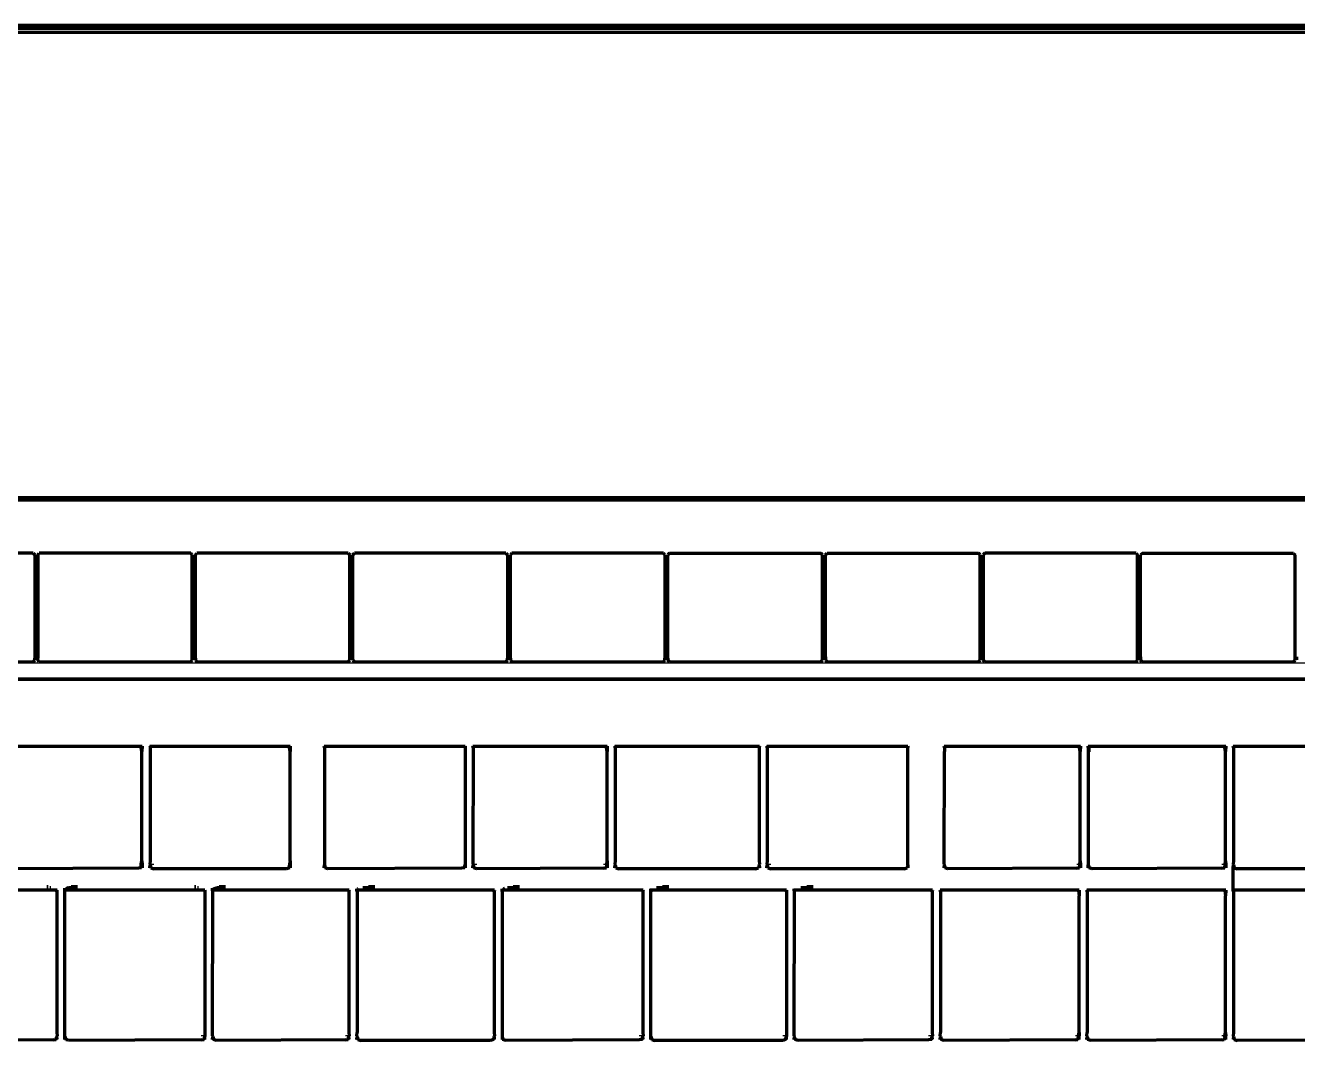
# Model space of a CAD drawing. Header units: millimetres. Extents: x 4307 to 31003, y 2809 to 20009.
# Drawn here: x 13743.6 to 13857.6, y 8753.2 to 8844.1 of the extents above; entities that cross this region are included whole.
import ezdxf

# ---------------------------------------------------------------- set-up
doc = ezdxf.new("R2010")
doc.units = ezdxf.units.MM
doc.layers.add('ProfileEdges', color=7, linetype='Continuous')

msp = doc.modelspace()

# ---------------------------------------------------------------- linework, layer by layer
for p, q in [((13918.2, 8786.99), (13716.43, 8786.99)), ((13716.43, 8785.66), (13918.2, 8785.66)), ((13753.68, 8768.61), (13741.66, 8768.64)), ((13753.94, 8768.98), (13754.02, 8768.98)), ((13754.02, 8768.65), (13753.94, 8768.64)), ((13754.71, 8768.98), (13755.05, 8768.98)), ((13754.79, 8768.64), (13754.71, 8768.65)), ((13767.21, 8768.64), (13754.79, 8768.64)), ((13767.29, 8768.65), (13767.21, 8768.64)), ((13767.22, 8768.98), (13767.29, 8768.98)), ((13770.41, 8768.64), (13770.33, 8768.65)), ((13782.63, 8768.61), (13770.41, 8768.64)), ((13782.89, 8768.98), (13782.97, 8768.98)), ((13782.97, 8768.65), (13782.89, 8768.64)), ((13783.66, 8768.98), (13784, 8768.98)), ((13783.74, 8768.64), (13783.66, 8768.65)), ((13795.36, 8768.61), (13783.74, 8768.64)), ((13795.36, 8768.98), (13795.65, 8768.98)), ((13795.7, 8768.65), (13795.62, 8768.64)), ((13795.65, 8768.98), (13795.7, 8768.98)), ((13796.39, 8768.98), (13796.48, 8768.98)), ((13796.47, 8768.64), (13796.39, 8768.65)), ((13809.24, 8768.64), (13796.47, 8768.64)), ((13809.33, 8768.65), (13809.24, 8768.64)), ((13810.01, 8768.98), (13810.36, 8768.98)), ((13810.1, 8768.64), (13810.01, 8768.65)), ((13822.56, 8768.64), (13810.1, 8768.64)), ((13822.64, 8768.65), (13822.56, 8768.64)), ((13825.89, 8768.98), (13825.97, 8768.98)), ((13825.97, 8768.64), (13825.89, 8768.65)), ((13837.77, 8768.61), (13825.97, 8768.64)), ((13837.77, 8768.98), (13838.06, 8768.98)), ((13838.11, 8768.65), (13838.02, 8768.64)), ((13838.06, 8768.98), (13838.11, 8768.98)), ((13838.79, 8768.98), (13838.88, 8768.98)), ((13838.88, 8768.64), (13838.79, 8768.65)), ((13850.78, 8768.61), (13838.88, 8768.64)), ((13850.78, 8768.98), (13851.07, 8768.98)), ((13851.12, 8768.65), (13851.03, 8768.64)), ((13851.07, 8768.98), (13851.12, 8768.98)), ((13851.8, 8768.98), (13851.89, 8768.98)), ((13851.8, 8768.65), (13851.89, 8768.64)), ((13851.89, 8768.64), (13863.79, 8768.64)), ((13746.05, 8753.25), (13746.31, 8753.25)), ((13746.4, 8753.58), (13746.31, 8753.58)), ((13746.31, 8753.25), (13746.4, 8753.25)), ((13747.08, 8753.25), (13747.17, 8753.25)), ((13759.64, 8753.58), (13759.3, 8753.58)), ((13759.3, 8753.25), (13759.56, 8753.25)), ((13759.56, 8753.25), (13759.64, 8753.25)), ((13760.33, 8753.25), (13760.41, 8753.25)), ((13760.41, 8753.25), (13760.67, 8753.25)), ((13772.58, 8753.58), (13772.23, 8753.58)), ((13772.23, 8753.25), (13772.49, 8753.25)), ((13772.49, 8753.25), (13772.58, 8753.25)), ((13773.35, 8753.58), (13773.26, 8753.58)), ((13773.26, 8753.25), (13773.35, 8753.25)), ((13773.35, 8753.25), (13773.6, 8753.25)), ((13785.24, 8753.25), (13785.5, 8753.25)), ((13785.58, 8753.58), (13785.5, 8753.58)), ((13785.5, 8753.25), (13785.58, 8753.25)), ((13786.27, 8753.25), (13786.35, 8753.25)), ((13786.35, 8753.25), (13786.61, 8753.25)), ((13798.91, 8753.58), (13798.56, 8753.58)), ((13798.56, 8753.25), (13798.82, 8753.25)), ((13798.82, 8753.25), (13798.91, 8753.25)), ((13799.68, 8753.58), (13799.59, 8753.58)), ((13799.59, 8753.25), (13799.68, 8753.25)), ((13799.68, 8753.25), (13799.93, 8753.25)), ((13811.77, 8753.58), (13811.43, 8753.58)), ((13811.43, 8753.25), (13811.68, 8753.25)), ((13811.68, 8753.25), (13811.77, 8753.25)), ((13812.54, 8753.58), (13812.45, 8753.58)), ((13812.45, 8753.25), (13812.54, 8753.25)), ((13812.54, 8753.25), (13812.8, 8753.25)), ((13824.84, 8753.58), (13824.5, 8753.58)), ((13824.5, 8753.25), (13824.76, 8753.25)), ((13824.76, 8753.25), (13824.84, 8753.25)), ((13825.61, 8753.58), (13825.53, 8753.58)), ((13825.53, 8753.25), (13825.61, 8753.25)), ((13825.61, 8753.25), (13825.87, 8753.25)), ((13837.93, 8753.58), (13837.66, 8753.58)), ((13837.66, 8753.25), (13837.81, 8753.25)), ((13837.87, 8753.26), (13838, 8753.25)), ((13838, 8753.58), (13837.93, 8753.58)), ((13838.69, 8753.25), (13838.77, 8753.25)), ((13838.77, 8753.25), (13839.03, 8753.25)), ((13851.05, 8753.58), (13850.78, 8753.58)), ((13850.78, 8753.25), (13850.93, 8753.25)), ((13850.99, 8753.26), (13851.12, 8753.25)), ((13851.12, 8753.58), (13851.05, 8753.58)), ((13851.89, 8753.58), (13851.8, 8753.58)), ((13851.8, 8753.25), (13851.89, 8753.25)), ((13851.89, 8753.25), (13852.15, 8753.25))]:
    msp.add_line(p, q)
at = {"layer": 'ProfileEdges', "lineweight": 211}
for p, q in [((14138.46, 8844.14), (13671.7, 8844.13)), ((14156.81, 8843.51), (13671.77, 8843.51)), ((13690.14, 8843.91), (14138.44, 8843.91)), ((13684.2, 8801.63), (13983.4, 8801.64)), ((13983.25, 8801.81), (13684.37, 8801.81)), ((13744.25, 8796.84), (13730.68, 8796.84)), ((13744.25, 8796.84), (13744.39, 8796.7)), ((13744.39, 8796.7), (13744.39, 8787.42)), ((13744.67, 8796.7), (13744.8, 8796.84)), ((13744.67, 8796.7), (13744.67, 8787.42)), ((13758.37, 8796.84), (13744.8, 8796.84)), ((13758.51, 8796.7), (13758.37, 8796.84)), ((13758.51, 8787.42), (13758.51, 8796.7)), ((13758.79, 8796.7), (13758.92, 8796.84)), ((13758.79, 8787.42), (13758.79, 8796.7)), ((13772.49, 8796.84), (13758.92, 8796.84)), ((13772.49, 8796.84), (13772.63, 8796.7)), ((13772.63, 8787.42), (13772.63, 8796.7)), ((13772.9, 8796.7), (13773.04, 8796.84)), ((13772.9, 8787.42), (13772.9, 8796.7)), ((13786.61, 8796.84), (13773.04, 8796.84)), ((13786.61, 8796.84), (13786.75, 8796.7)), ((13786.75, 8796.7), (13786.75, 8787.42)), ((13787.16, 8796.84), (13787.02, 8796.7)), ((13787.02, 8787.42), (13787.02, 8796.7)), ((13800.73, 8796.84), (13787.16, 8796.84)), ((13800.87, 8796.7), (13800.73, 8796.84)), ((13800.87, 8796.7), (13800.87, 8787.42)), ((13801.28, 8796.84), (13801.14, 8796.7)), ((13801.14, 8787.42), (13801.14, 8796.7)), ((13801.28, 8796.84), (13814.85, 8796.84)), ((13814.99, 8796.7), (13814.85, 8796.84)), ((13814.99, 8787.42), (13814.99, 8796.7)), ((13815.26, 8796.7), (13815.4, 8796.84)), ((13815.26, 8787.42), (13815.26, 8796.7)), ((13815.4, 8796.84), (13828.97, 8796.84)), ((13829.11, 8796.7), (13828.97, 8796.84)), ((13829.11, 8787.42), (13829.11, 8796.7)), ((13829.52, 8796.84), (13829.38, 8796.7)), ((13829.38, 8796.7), (13829.38, 8787.42)), ((13843.09, 8796.84), (13829.52, 8796.84)), ((13843.09, 8796.84), (13843.23, 8796.7)), ((13843.23, 8787.42), (13843.23, 8796.7)), ((13843.64, 8796.82), (13843.5, 8796.7)), ((13843.5, 8787.42), (13843.5, 8796.7)), ((13857.21, 8796.82), (13843.64, 8796.82)), ((13857.21, 8796.82), (13857.35, 8796.7)), ((13857.35, 8787.42), (13857.35, 8796.7)), ((13744.39, 8787.42), (13744.67, 8787.42)), ((13744.39, 8787.24), (13744.39, 8787.42)), ((13744.67, 8787.42), (13744.8, 8787.42)), ((13744.67, 8787.24), (13744.67, 8787.42)), ((13758.51, 8787.42), (13758.79, 8787.42)), ((13758.51, 8787.24), (13758.51, 8787.42)), ((13758.79, 8787.42), (13758.79, 8787.24)), ((13772.49, 8787.42), (13772.63, 8787.42)), ((13772.63, 8787.42), (13772.9, 8787.42)), ((13772.63, 8787.24), (13772.63, 8787.42)), ((13772.9, 8787.24), (13772.9, 8787.42)), ((13786.75, 8787.42), (13787.02, 8787.42)), ((13786.75, 8787.24), (13786.75, 8787.42)), ((13787.02, 8787.42), (13787.16, 8787.42)), ((13787.02, 8787.42), (13787.02, 8787.24)), ((13800.73, 8787.42), (13800.87, 8787.42)), ((13800.87, 8787.42), (13801.14, 8787.42)), ((13800.87, 8787.24), (13800.87, 8787.42)), ((13801.14, 8787.42), (13801.14, 8787.24)), ((13814.85, 8787.42), (13814.99, 8787.42)), ((13814.99, 8787.24), (13814.99, 8787.42)), ((13814.99, 8787.42), (13815.26, 8787.42)), ((13815.26, 8787.24), (13815.26, 8787.42)), ((13815.26, 8787.42), (13815.4, 8787.42)), ((13828.97, 8787.42), (13829.11, 8787.42)), ((13829.11, 8787.24), (13829.11, 8787.42)), ((13829.11, 8787.42), (13829.38, 8787.42)), ((13829.38, 8787.42), (13829.52, 8787.42)), ((13829.38, 8787.24), (13829.38, 8787.42)), ((13843.09, 8787.42), (13843.23, 8787.42)), ((13843.23, 8787.24), (13843.23, 8787.42)), ((13843.23, 8787.42), (13843.5, 8787.42)), ((13843.5, 8787.42), (13843.64, 8787.42)), ((13843.5, 8787.42), (13843.5, 8787.24)), ((13857.21, 8787.42), (13857.35, 8787.42)), ((13857.35, 8787.24), (13857.35, 8787.42)), ((13857.35, 8787.42), (13857.62, 8787.42)), ((13730.68, 8787.09), (13744.25, 8787.09)), ((13744.25, 8787.09), (13744.39, 8787.24)), ((13744.8, 8787.09), (13744.67, 8787.24)), ((13744.8, 8787.09), (13758.37, 8787.09)), ((13758.37, 8787.09), (13758.51, 8787.24)), ((13758.79, 8787.24), (13758.92, 8787.09)), ((13758.92, 8787.09), (13772.49, 8787.09)), ((13772.49, 8787.09), (13772.63, 8787.24)), ((13772.9, 8787.24), (13773.04, 8787.09)), ((13773.04, 8787.09), (13786.61, 8787.09)), ((13786.61, 8787.09), (13786.75, 8787.24)), ((13787.02, 8787.24), (13787.16, 8787.09)), ((13787.16, 8787.09), (13800.73, 8787.09)), ((13800.73, 8787.09), (13800.87, 8787.24)), ((13801.28, 8787.09), (13801.14, 8787.24)), ((13801.28, 8787.09), (13814.85, 8787.09)), ((13814.85, 8787.09), (13814.99, 8787.24)), ((13815.26, 8787.24), (13815.4, 8787.09)), ((13815.4, 8787.09), (13828.97, 8787.09)), ((13828.97, 8787.09), (13829.11, 8787.24)), ((13829.52, 8787.09), (13829.38, 8787.24)), ((13829.52, 8787.09), (13843.09, 8787.09)), ((13843.09, 8787.09), (13843.23, 8787.24)), ((13843.64, 8787.09), (13843.5, 8787.24)), ((13843.64, 8787.09), (13857.21, 8787.09)), ((13857.21, 8787.09), (13857.35, 8787.24)), ((13918.2, 8785.53), (13716.43, 8785.53)), ((13741.65, 8779.55), (13753.92, 8779.55)), ((13753.92, 8779.55), (13753.94, 8779.45)), ((13753.92, 8779.55), (13754.02, 8779.55)), ((13754, 8779.05), (13753.94, 8779.45)), ((13754.02, 8779.55), (13754, 8779.05)), ((13754.71, 8779.55), (13754.78, 8779.55)), ((13754.71, 8779.55), (13754.73, 8779.43)), ((13754.78, 8779.55), (13754.73, 8779.43)), ((13754.73, 8779.43), (13754.73, 8769.28)), ((13754.78, 8779.55), (13767.19, 8779.55)), ((13767.19, 8779.55), (13767.21, 8779.45)), ((13767.19, 8779.55), (13767.29, 8779.55)), ((13767.27, 8779.05), (13767.21, 8779.45)), ((13767.29, 8779.55), (13767.27, 8779.05)), ((13770.35, 8779.43), (13770.33, 8779.55)), ((13770.33, 8779.55), (13770.4, 8779.55)), ((13770.4, 8779.55), (13770.35, 8779.43)), ((13770.35, 8779.43), (13770.35, 8768.91)), ((13770.4, 8779.55), (13782.92, 8779.55)), ((13782.92, 8779.55), (13782.95, 8779.43)), ((13782.92, 8779.55), (13782.97, 8779.55)), ((13782.97, 8779.55), (13782.95, 8779.43)), ((13782.95, 8779.43), (13782.95, 8769.28)), ((13783.66, 8779.55), (13783.71, 8779.55)), ((13783.68, 8779.43), (13783.66, 8779.55)), ((13783.68, 8779.43), (13783.66, 8768.98)), ((13783.68, 8779.43), (13783.71, 8779.55)), ((13783.71, 8779.55), (13795.6, 8779.55)), ((13795.6, 8779.55), (13795.62, 8779.45)), ((13795.6, 8779.55), (13795.7, 8779.55)), ((13795.68, 8779.05), (13795.62, 8779.45)), ((13795.7, 8779.55), (13795.68, 8779.05)), ((13796.39, 8779.55), (13796.46, 8779.55)), ((13796.41, 8779.43), (13796.39, 8779.55)), ((13796.46, 8779.55), (13796.41, 8779.43)), ((13796.41, 8779.43), (13796.41, 8769.28)), ((13796.46, 8779.55), (13809.28, 8779.55)), ((13809.28, 8779.55), (13809.31, 8779.43)), ((13809.28, 8779.55), (13809.33, 8779.55)), ((13809.33, 8779.55), (13809.31, 8779.43)), ((13809.31, 8779.43), (13809.31, 8769.28)), ((13810.01, 8779.55), (13810.09, 8779.55)), ((13810.04, 8779.43), (13810.01, 8779.55)), ((13810.09, 8779.55), (13810.04, 8779.43)), ((13810.04, 8779.43), (13810.04, 8769.28)), ((13810.09, 8779.55), (13822.59, 8779.55)), ((13822.59, 8779.55), (13822.62, 8779.43)), ((13822.59, 8779.55), (13822.64, 8779.55)), ((13822.64, 8779.55), (13822.62, 8779.43)), ((13822.62, 8768.91), (13822.62, 8779.43)), ((13825.89, 8779.55), (13825.94, 8779.55)), ((13825.91, 8779.43), (13825.89, 8779.55)), ((13825.94, 8779.55), (13825.91, 8779.43)), ((13825.91, 8779.43), (13825.91, 8779.05)), ((13825.94, 8779.55), (13838, 8779.55)), ((13838, 8779.55), (13838.02, 8779.45)), ((13838, 8779.55), (13838.11, 8779.55)), ((13838.09, 8779.05), (13838.02, 8779.45)), ((13838.11, 8779.55), (13838.09, 8779.05)), ((13838.79, 8779.55), (13838.84, 8779.55)), ((13838.81, 8779.43), (13838.79, 8779.55)), ((13838.81, 8779.43), (13838.79, 8768.98)), ((13838.84, 8779.55), (13838.81, 8779.43)), ((13838.84, 8779.55), (13838.88, 8779.55)), ((13838.88, 8779.55), (13851.01, 8779.55)), ((13838.88, 8779.04), (13838.88, 8779.55)), ((13851.01, 8779.55), (13851.03, 8779.45)), ((13851.01, 8779.55), (13851.12, 8779.55)), ((13851.1, 8779.05), (13851.03, 8779.45)), ((13851.12, 8779.55), (13851.1, 8779.05)), ((13851.8, 8779.55), (13851.85, 8779.55)), ((13851.83, 8779.43), (13851.8, 8779.55)), ((13851.85, 8779.55), (13851.83, 8779.43)), ((13851.83, 8779.43), (13851.83, 8769.28)), ((13851.85, 8779.55), (13863.77, 8779.55)), ((13754, 8769.28), (13754, 8779.05)), ((13767.27, 8769.28), (13767.27, 8779.05)), ((13795.68, 8769.28), (13795.68, 8779.05)), ((13825.89, 8768.98), (13825.91, 8779.05)), ((13838.09, 8769.28), (13838.09, 8779.05)), ((13851.1, 8769.28), (13851.1, 8779.05)), ((13753.94, 8768.98), (13754, 8769.28)), ((13754, 8769.28), (13754.02, 8768.98)), ((13754.73, 8769.28), (13754.71, 8768.98)), ((13767.27, 8769.28), (13767.22, 8768.98)), ((13767.27, 8769.28), (13767.29, 8768.98)), ((13782.95, 8769.28), (13782.97, 8768.98)), ((13795.65, 8768.98), (13795.68, 8769.28)), ((13795.68, 8769.28), (13795.7, 8768.98)), ((13796.41, 8769.28), (13796.39, 8768.98)), ((13809.31, 8769.28), (13809.33, 8768.98)), ((13810.04, 8769.28), (13810.01, 8768.98)), ((13838.06, 8768.98), (13838.09, 8769.28)), ((13838.09, 8769.28), (13838.11, 8768.98)), ((13851.07, 8768.98), (13851.1, 8769.28)), ((13851.1, 8769.28), (13851.12, 8768.98)), ((13851.83, 8769.28), (13851.8, 8768.98)), ((13753.68, 8768.61), (13741.92, 8768.55)), ((13753.94, 8768.64), (13753.68, 8768.61)), ((13753.94, 8768.64), (13753.94, 8768.98)), ((13754.02, 8768.98), (13754.02, 8768.65)), ((13754.71, 8768.98), (13754.73, 8768.91)), ((13754.71, 8768.65), (13754.73, 8768.91)), ((13754.73, 8768.91), (13754.79, 8768.64)), ((13754.79, 8768.64), (13755.05, 8768.55)), ((13766.95, 8768.55), (13755.05, 8768.55)), ((13767.21, 8768.64), (13766.95, 8768.55)), ((13767.22, 8768.98), (13767.21, 8768.89)), ((13767.21, 8768.64), (13767.21, 8768.89)), ((13767.29, 8768.98), (13767.29, 8768.65)), ((13770.33, 8768.65), (13770.35, 8768.91)), ((13770.35, 8768.91), (13770.41, 8768.64)), ((13770.67, 8768.55), (13770.41, 8768.64)), ((13782.63, 8768.61), (13770.67, 8768.55)), ((13782.89, 8768.64), (13782.63, 8768.61)), ((13782.89, 8768.64), (13782.95, 8768.91)), ((13782.97, 8768.98), (13782.95, 8768.91)), ((13782.95, 8768.91), (13782.97, 8768.65)), ((13783.66, 8768.98), (13783.68, 8768.91)), ((13783.66, 8768.65), (13783.68, 8768.91)), ((13783.68, 8768.91), (13783.74, 8768.64)), ((13784, 8768.55), (13783.74, 8768.64)), ((13795.36, 8768.61), (13784, 8768.55)), ((13795.36, 8768.61), (13795.62, 8768.64)), ((13795.62, 8768.64), (13795.65, 8768.98)), ((13795.7, 8768.98), (13795.7, 8768.65)), ((13796.39, 8768.98), (13796.41, 8768.91)), ((13796.39, 8768.65), (13796.41, 8768.91)), ((13796.41, 8768.91), (13796.47, 8768.64)), ((13796.47, 8768.64), (13796.73, 8768.55)), ((13808.99, 8768.55), (13796.73, 8768.55)), ((13808.99, 8768.55), (13809.24, 8768.64)), ((13809.31, 8768.91), (13809.24, 8768.64)), ((13809.33, 8768.98), (13809.31, 8768.91)), ((13809.31, 8768.91), (13809.33, 8768.65)), ((13810.01, 8768.98), (13810.04, 8768.91)), ((13810.01, 8768.65), (13810.04, 8768.91)), ((13810.04, 8768.91), (13810.1, 8768.64)), ((13810.1, 8768.64), (13810.36, 8768.55)), ((13822.3, 8768.55), (13810.36, 8768.55)), ((13822.3, 8768.55), (13822.56, 8768.64)), ((13822.62, 8768.91), (13822.56, 8768.64)), ((13822.62, 8768.91), (13822.64, 8768.65)), ((13825.89, 8768.98), (13825.91, 8768.91)), ((13825.89, 8768.65), (13825.91, 8768.91)), ((13825.97, 8768.64), (13825.91, 8768.91)), ((13826.23, 8768.55), (13825.97, 8768.64)), ((13837.77, 8768.61), (13826.23, 8768.55)), ((13837.77, 8768.61), (13838.02, 8768.64)), ((13838.02, 8768.64), (13838.06, 8768.98)), ((13838.11, 8768.98), (13838.11, 8768.65)), ((13838.79, 8768.98), (13838.81, 8768.91)), ((13838.79, 8768.65), (13838.81, 8768.91)), ((13838.81, 8768.91), (13838.88, 8768.64)), ((13839.14, 8768.55), (13838.88, 8768.64)), ((13850.78, 8768.61), (13839.14, 8768.55)), ((13850.78, 8768.61), (13851.03, 8768.64)), ((13851.03, 8768.64), (13851.07, 8768.98)), ((13851.12, 8768.98), (13851.12, 8768.65)), ((13851.83, 8768.91), (13851.8, 8768.98)), ((13851.8, 8768.65), (13851.83, 8768.91)), ((13851.8, 8766.63), (13851.8, 8768.65)), ((13851.83, 8768.91), (13851.89, 8768.64)), ((13851.89, 8768.64), (13852.15, 8768.55)), ((13863.54, 8768.55), (13852.15, 8768.55)), ((13745.48, 8766.96), (13745.6, 8766.96)), ((13745.83, 8766.86), (13745.75, 8766.86)), ((13747.43, 8766.86), (13747.21, 8766.76)), ((13747.9, 8766.86), (13747.43, 8766.86)), ((13747.66, 8766.96), (13748.23, 8766.96)), ((13758.71, 8766.96), (13758.82, 8766.96)), ((13759.06, 8766.86), (13758.98, 8766.86)), ((13760.41, 8766.77), (13760.67, 8766.86)), ((13761.14, 8766.86), (13760.67, 8766.86)), ((13760.91, 8766.96), (13761.48, 8766.96)), ((13774.4, 8766.86), (13773.79, 8766.86)), ((13774.3, 8766.96), (13774.87, 8766.96)), ((13787.38, 8766.86), (13786.77, 8766.86)), ((13787.26, 8766.96), (13787.83, 8766.96)), ((13800.72, 8766.86), (13800.12, 8766.86)), ((13800.64, 8766.96), (13801.21, 8766.96)), ((13813.65, 8766.86), (13813.04, 8766.86)), ((13813.57, 8766.96), (13814.14, 8766.96)), ((13746.34, 8766.65), (13734.06, 8766.63)), ((13746.38, 8766.51), (13746.34, 8766.65)), ((13746.4, 8766.63), (13746.34, 8766.65)), ((13746.4, 8766.63), (13746.38, 8766.51)), ((13746.38, 8766.51), (13746.38, 8753.89)), ((13747.08, 8766.63), (13747.08, 8766.81)), ((13747.16, 8766.63), (13747.08, 8766.63)), ((13747.1, 8766.51), (13747.08, 8766.63)), ((13747.08, 8753.58), (13747.1, 8766.51)), ((13747.16, 8766.63), (13747.1, 8766.51)), ((13759.59, 8766.65), (13747.16, 8766.63)), ((13747.21, 8766.76), (13747.17, 8766.65)), ((13759.59, 8766.65), (13759.62, 8766.51)), ((13759.64, 8766.63), (13759.59, 8766.65)), ((13759.64, 8766.63), (13759.62, 8766.51)), ((13759.62, 8766.51), (13759.62, 8753.89)), ((13760.33, 8766.63), (13760.33, 8766.81)), ((13760.38, 8766.63), (13760.33, 8766.63)), ((13760.35, 8766.51), (13760.33, 8766.63)), ((13760.33, 8753.58), (13760.35, 8766.51)), ((13760.35, 8766.51), (13760.38, 8766.63)), ((13760.38, 8766.63), (13760.41, 8766.77)), ((13772.52, 8766.65), (13760.38, 8766.63)), ((13772.52, 8766.65), (13772.55, 8766.51)), ((13772.58, 8766.63), (13772.52, 8766.65)), ((13772.58, 8766.63), (13772.55, 8766.51)), ((13772.55, 8766.51), (13772.55, 8753.89)), ((13773.26, 8766.63), (13773.26, 8766.76)), ((13773.31, 8766.63), (13773.26, 8766.63)), ((13773.28, 8766.51), (13773.26, 8766.63)), ((13773.28, 8766.51), (13773.31, 8766.63)), ((13773.28, 8766.51), (13773.28, 8753.89)), ((13773.31, 8766.63), (13773.35, 8766.77)), ((13785.53, 8766.63), (13773.31, 8766.63)), ((13773.37, 8766.78), (13773.35, 8766.77)), ((13785.56, 8766.51), (13785.53, 8766.63)), ((13785.58, 8766.63), (13785.53, 8766.63)), ((13785.58, 8766.63), (13785.56, 8766.51)), ((13785.56, 8766.51), (13785.56, 8753.89)), ((13786.27, 8766.63), (13786.27, 8766.76)), ((13786.34, 8766.63), (13786.27, 8766.63)), ((13786.29, 8766.51), (13786.27, 8766.63)), ((13786.29, 8766.51), (13786.27, 8753.58)), ((13786.34, 8766.63), (13786.29, 8766.51)), ((13786.4, 8766.76), (13786.34, 8766.63)), ((13798.86, 8766.63), (13786.34, 8766.63)), ((13786.51, 8766.81), (13786.4, 8766.76)), ((13798.86, 8766.63), (13798.89, 8766.51)), ((13798.91, 8766.63), (13798.86, 8766.63)), ((13798.91, 8766.63), (13798.89, 8766.51)), ((13798.89, 8766.51), (13798.89, 8753.89)), ((13799.59, 8766.63), (13799.59, 8766.76)), ((13799.64, 8766.63), (13799.59, 8766.63)), ((13799.61, 8766.51), (13799.59, 8766.63)), ((13799.59, 8753.58), (13799.61, 8766.51)), ((13799.64, 8766.63), (13799.61, 8766.51)), ((13799.68, 8766.77), (13799.64, 8766.63)), ((13811.72, 8766.63), (13799.64, 8766.63)), ((13799.7, 8766.78), (13799.68, 8766.77)), ((13811.75, 8766.51), (13811.72, 8766.63)), ((13811.77, 8766.63), (13811.72, 8766.63)), ((13811.77, 8766.63), (13811.75, 8766.51)), ((13811.75, 8766.51), (13811.75, 8753.89)), ((13812.45, 8766.63), (13812.45, 8766.75)), ((13812.5, 8766.63), (13812.45, 8766.63)), ((13812.48, 8766.51), (13812.45, 8766.63)), ((13812.45, 8753.58), (13812.48, 8766.51)), ((13812.48, 8766.51), (13812.5, 8766.63)), ((13812.5, 8766.63), (13812.54, 8766.77)), ((13824.79, 8766.63), (13812.5, 8766.63)), ((13824.82, 8766.51), (13824.79, 8766.63)), ((13824.84, 8766.63), (13824.79, 8766.63)), ((13824.84, 8766.63), (13824.82, 8766.51)), ((13824.82, 8766.51), (13824.82, 8753.89)), ((13825.6, 8766.63), (13825.53, 8766.63)), ((13825.55, 8766.51), (13825.53, 8766.63)), ((13825.6, 8766.63), (13825.55, 8766.51)), ((13825.55, 8766.51), (13825.55, 8753.89)), ((13837.93, 8766.64), (13825.6, 8766.63)), ((13837.93, 8766.64), (13837.98, 8766.13)), ((13838, 8766.63), (13837.93, 8766.64)), ((13838, 8766.63), (13837.98, 8766.13)), ((13837.98, 8753.89), (13837.98, 8766.13)), ((13838.76, 8766.63), (13838.69, 8766.63)), ((13838.71, 8766.51), (13838.69, 8766.63)), ((13838.76, 8766.63), (13838.71, 8766.51)), ((13838.71, 8766.51), (13838.71, 8753.89)), ((13851.05, 8766.64), (13838.76, 8766.63)), ((13851.05, 8766.64), (13851.1, 8766.13)), ((13851.12, 8766.63), (13851.05, 8766.64)), ((13851.12, 8766.63), (13851.1, 8766.13)), ((13851.1, 8753.89), (13851.1, 8766.13)), ((13851.88, 8766.63), (13851.8, 8766.63)), ((13851.83, 8766.51), (13851.8, 8766.63)), ((13851.88, 8766.63), (13851.83, 8766.51)), ((13851.83, 8766.51), (13851.83, 8753.89)), ((13863.81, 8766.64), (13851.88, 8766.63)), ((13746.05, 8753.21), (13734.35, 8753.16)), ((13746.05, 8753.21), (13746.31, 8753.25)), ((13746.31, 8753.25), (13746.38, 8753.51)), ((13746.38, 8753.89), (13746.4, 8753.58)), ((13746.4, 8753.58), (13746.38, 8753.51)), ((13746.4, 8753.25), (13746.38, 8753.51)), ((13747.1, 8753.51), (13747.08, 8753.58)), ((13747.08, 8753.25), (13747.1, 8753.51)), ((13747.1, 8753.51), (13747.17, 8753.25)), ((13747.17, 8753.25), (13747.27, 8753.25)), ((13747.43, 8753.16), (13747.27, 8753.25)), ((13759.3, 8753.21), (13747.43, 8753.16)), ((13759.3, 8753.21), (13759.56, 8753.25)), ((13759.56, 8753.25), (13759.62, 8753.51)), ((13759.62, 8753.89), (13759.64, 8753.58)), ((13759.64, 8753.58), (13759.62, 8753.51)), ((13759.64, 8753.25), (13759.62, 8753.51)), ((13760.35, 8753.51), (13760.33, 8753.58)), ((13760.33, 8753.25), (13760.35, 8753.51)), ((13760.35, 8753.51), (13760.41, 8753.25)), ((13760.67, 8753.16), (13760.41, 8753.25)), ((13772.23, 8753.21), (13760.67, 8753.16)), ((13772.23, 8753.21), (13772.49, 8753.25)), ((13772.49, 8753.25), (13772.55, 8753.51)), ((13772.55, 8753.89), (13772.58, 8753.58)), ((13772.58, 8753.58), (13772.55, 8753.51)), ((13772.58, 8753.25), (13772.55, 8753.51)), ((13773.26, 8753.58), (13773.28, 8753.89)), ((13773.28, 8753.51), (13773.26, 8753.58)), ((13773.26, 8753.25), (13773.28, 8753.51)), ((13773.28, 8753.51), (13773.35, 8753.25)), ((13773.35, 8753.25), (13773.6, 8753.16)), ((13785.24, 8753.16), (13773.6, 8753.16)), ((13785.5, 8753.25), (13785.24, 8753.16)), ((13785.56, 8753.51), (13785.5, 8753.25)), ((13785.56, 8753.89), (13785.58, 8753.58)), ((13785.58, 8753.58), (13785.56, 8753.51)), ((13785.58, 8753.25), (13785.56, 8753.51)), ((13786.27, 8753.58), (13786.29, 8753.51)), ((13786.29, 8753.51), (13786.27, 8753.25)), ((13786.29, 8753.51), (13786.35, 8753.25)), ((13786.61, 8753.16), (13786.35, 8753.25)), ((13798.56, 8753.21), (13786.61, 8753.16)), ((13798.82, 8753.25), (13798.56, 8753.21)), ((13798.82, 8753.25), (13798.89, 8753.51)), ((13798.89, 8753.89), (13798.91, 8753.58)), ((13798.91, 8753.58), (13798.89, 8753.51)), ((13798.91, 8753.25), (13798.89, 8753.51)), ((13799.61, 8753.51), (13799.59, 8753.58)), ((13799.59, 8753.25), (13799.61, 8753.51)), ((13799.61, 8753.51), (13799.68, 8753.25)), ((13799.68, 8753.25), (13799.93, 8753.16)), ((13811.43, 8753.16), (13799.93, 8753.16)), ((13811.68, 8753.25), (13811.43, 8753.16)), ((13811.68, 8753.25), (13811.75, 8753.51)), ((13811.75, 8753.89), (13811.77, 8753.58)), ((13811.77, 8753.58), (13811.75, 8753.51)), ((13811.77, 8753.25), (13811.75, 8753.51)), ((13812.48, 8753.51), (13812.45, 8753.58)), ((13812.45, 8753.25), (13812.48, 8753.51)), ((13812.54, 8753.25), (13812.48, 8753.51)), ((13812.8, 8753.16), (13812.54, 8753.25)), ((13824.5, 8753.21), (13812.8, 8753.16)), ((13824.76, 8753.25), (13824.5, 8753.21)), ((13824.76, 8753.25), (13824.82, 8753.51)), ((13824.82, 8753.89), (13824.84, 8753.58)), ((13824.82, 8753.51), (13824.84, 8753.58)), ((13824.84, 8753.25), (13824.82, 8753.51)), ((13825.53, 8753.58), (13825.55, 8753.89)), ((13825.55, 8753.51), (13825.53, 8753.58)), ((13825.53, 8753.25), (13825.55, 8753.51)), ((13825.55, 8753.51), (13825.61, 8753.25)), ((13825.87, 8753.16), (13825.61, 8753.25)), ((13837.66, 8753.21), (13825.87, 8753.16)), ((13837.66, 8753.21), (13837.81, 8753.25)), ((13837.81, 8753.25), (13837.87, 8753.26)), ((13837.87, 8753.26), (13837.92, 8753.49)), ((13837.92, 8753.49), (13837.93, 8753.58)), ((13837.93, 8753.58), (13837.98, 8753.89)), ((13837.98, 8753.89), (13838, 8753.58)), ((13838, 8753.25), (13838, 8753.58)), ((13838.69, 8753.58), (13838.71, 8753.89)), ((13838.71, 8753.51), (13838.69, 8753.58)), ((13838.69, 8753.25), (13838.71, 8753.51)), ((13838.71, 8753.51), (13838.77, 8753.25)), ((13839.03, 8753.16), (13838.77, 8753.25)), ((13850.78, 8753.21), (13839.03, 8753.16)), ((13850.78, 8753.21), (13850.93, 8753.25)), ((13850.93, 8753.25), (13850.99, 8753.26)), ((13851.03, 8753.49), (13850.99, 8753.26)), ((13851.03, 8753.49), (13851.05, 8753.58)), ((13851.05, 8753.58), (13851.1, 8753.89)), ((13851.1, 8753.89), (13851.12, 8753.58)), ((13851.12, 8753.25), (13851.12, 8753.58)), ((13851.83, 8753.89), (13851.8, 8753.58)), ((13851.83, 8753.51), (13851.8, 8753.58)), ((13851.83, 8753.51), (13851.8, 8753.25)), ((13851.83, 8753.51), (13851.89, 8753.25)), ((13851.89, 8753.25), (13852.15, 8753.16)), ((13863.54, 8753.21), (13852.15, 8753.16))]:
    msp.add_line(p, q, dxfattribs=at)

doc.saveas('drawing.dxf')
